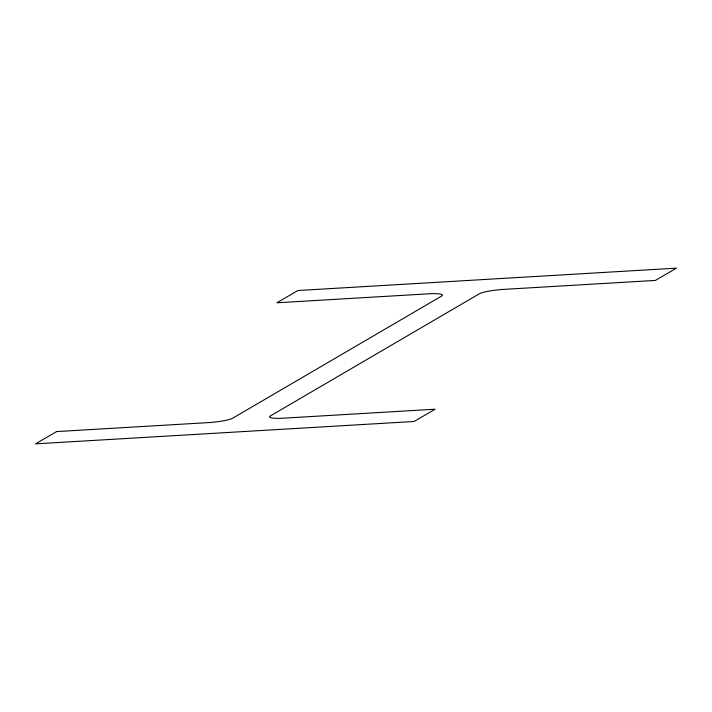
<?xml version="1.0" encoding="UTF-8"?>
<svg xmlns="http://www.w3.org/2000/svg" width="712" height="712" viewBox="0 0 712 712"><rect width="100%" height="100%" fill="white"/><g stroke="black" fill="none" stroke-linecap="round" stroke-linejoin="round"><path stroke-width="1.07" d="M56.595 431.579L35.6 443.852L414.09 421.477L435.085 409.213L283.429 418.175A19.74 2.884 -6.1 0 1 270.435 415.906L479.212 293.869A19.74 2.884 -6.1 0 1 503.749 289.383L655.405 280.421L676.4 268.148L297.91 290.523L276.915 302.787L428.571 293.825A19.74 2.884 -6.1 0 1 441.565 296.094L232.788 418.131A19.74 2.884 -6.1 0 1 208.251 422.617L56.595 431.579"/></g></svg>
